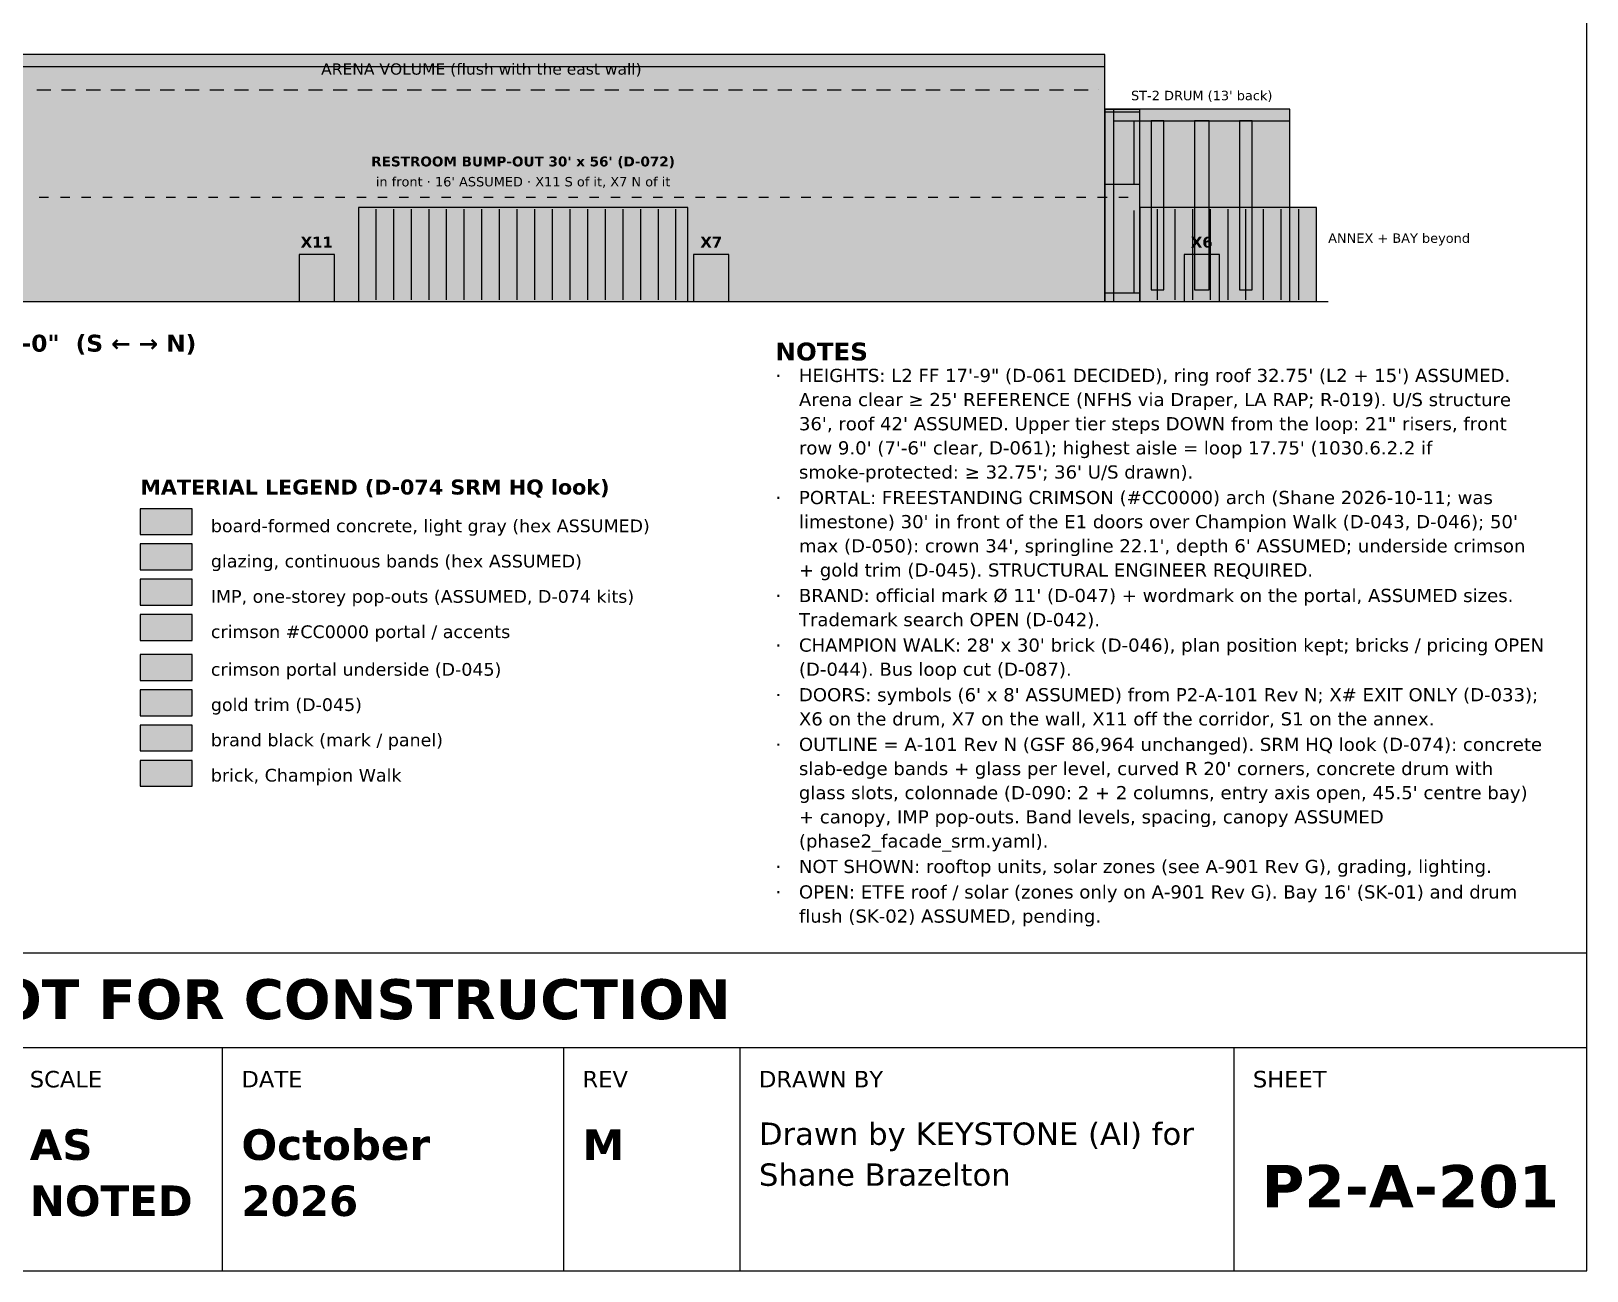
# Model space of a CAD drawing. Header units: inches. Extents: x 0.4 to 16.5, y 0.5 to 10.5.
# Drawn here: x 9.89 to 16.5, y 0.5 to 5.77 of the extents above; entities that cross this region are included whole.
import ezdxf
from ezdxf.enums import TextEntityAlignment as Align

# ---------------------------------------------------------------- set-up
doc = ezdxf.new("R2010")
doc.units = ezdxf.units.IN
doc.header["$MEASUREMENT"] = 0
for name, color, linetype in [('A-ANNO-TEXT', 7, 'Continuous'), ('A-ELEV-DOOR', 7, 'Continuous'), ('A-ELEV-FACD', 7, 'Continuous'), ('A-ELEV-FILL', 7, 'Continuous'), ('A-ELEV-HIDN', 7, 'Continuous'), ('A-ELEV-IDEN', 7, 'Continuous'), ('A-ELEV-OTLN', 7, 'Continuous'), ('G-ANNO-TTLB', 7, 'Continuous')]:
    doc.layers.add(name, color=color, linetype=linetype)
doc.styles.add('KS-BOLD', font='DejaVuSans-Bold.ttf')
doc.styles.add('KS-REG', font='DejaVuSans.ttf')

msp = doc.modelspace()

# ---------------------------------------------------------------- hatches: boundary and pattern name
at = {"layer": 'A-ELEV-DOOR', "true_color": 0x5a5a5a}
for points in [[(11.025, 4.62), (11.175, 4.62), (11.175, 4.82), (11.025, 4.82)], [(12.7023, 4.62), (12.8523, 4.62), (12.8523, 4.82), (12.7023, 4.82)], [(14.7875, 4.62), (14.9375, 4.62), (14.9375, 4.82), (14.7875, 4.82)]]:
    msp.add_hatch(color=7, dxfattribs=at).paths.add_polyline_path(points)
at = {"layer": 'A-ELEV-FACD', "true_color": 0xb5b2ab}
msp.add_hatch(color=7, dxfattribs=at).paths.add_polyline_path([(14.4875, 5.3887), (15.2375, 5.3887), (15.2375, 5.4388), (14.4875, 5.4388)])
at = {"layer": 'A-ELEV-FACD', "true_color": 0x4f6a7d}
for points in [[(14.6479, 4.67), (14.7021, 4.67), (14.7021, 5.3887), (14.6479, 5.3887)], [(14.8313, 4.67), (14.8938, 4.67), (14.8938, 5.3887), (14.8313, 5.3887)], [(15.0229, 4.67), (15.0771, 4.67), (15.0771, 5.3887), (15.0229, 5.3887)], [(10.35, 3.48), (10.57, 3.48), (10.57, 3.59), (10.35, 3.59)]]:
    msp.add_hatch(color=7, dxfattribs=at).paths.add_polyline_path(points)
at = {"layer": 'A-ELEV-FACD', "true_color": 0xc9c6be}
msp.add_hatch(color=7, dxfattribs=at).paths.add_polyline_path([(10.35, 3.63), (10.57, 3.63), (10.57, 3.74), (10.35, 3.74)])
at = {"layer": 'A-ELEV-FACD', "true_color": 0xb0b0b0}
msp.add_hatch(color=7, dxfattribs=at).paths.add_polyline_path([(10.35, 3.33), (10.57, 3.33), (10.57, 3.44), (10.35, 3.44)])
at = {"layer": 'A-ELEV-FACD', "true_color": 0xcc0000}
msp.add_hatch(color=7, dxfattribs=at).paths.add_polyline_path([(10.35, 3.18), (10.57, 3.18), (10.57, 3.29), (10.35, 3.29)])
at = {"layer": 'A-ELEV-FILL', "true_color": 0xcdcdcd}
msp.add_hatch(color=7, dxfattribs=at).paths.add_polyline_path([(9.15, 4.62), (14.45, 4.62), (14.45, 5.67), (9.15, 5.67)])
at = {"layer": 'A-ELEV-FILL', "true_color": 0xc9c6be}
for points in [[(9.15, 4.62), (14.45, 4.62), (14.45, 5.67), (9.15, 5.67)], [(14.45, 4.62), (14.6, 4.62), (14.6, 5.4388), (14.45, 5.4388)], [(14.4875, 4.62), (15.2375, 4.62), (15.2375, 5.4388), (14.4875, 5.4388)], [(14.7654, 4.62), (14.8625, 4.62), (14.8625, 5.4388), (14.7654, 5.4388)], [(14.8625, 4.62), (14.9596, 4.62), (14.9596, 5.4388), (14.8625, 5.4388)]]:
    msp.add_hatch(color=7, dxfattribs=at).paths.add_polyline_path(points)
at = {"layer": 'A-ELEV-FILL', "true_color": 0xb1aea7}
msp.add_hatch(color=7, dxfattribs=at).paths.add_polyline_path([(9.15, 5.62), (14.45, 5.62), (14.45, 5.67), (9.15, 5.67)])
at = {"layer": 'A-ELEV-FILL', "true_color": 0xe4e4e4}
for points in [[(14.45, 4.62), (14.6, 4.62), (14.6, 5.4388), (14.45, 5.4388)], [(14.4875, 4.62), (15.2375, 4.62), (15.2375, 5.4388), (14.4875, 5.4388)], [(11.2773, 4.62), (12.6773, 4.62), (12.6773, 5.02), (11.2773, 5.02)], [(14.6, 4.62), (15.35, 4.62), (15.35, 5.02), (14.6, 5.02)], [(14.6, 4.62), (15.35, 4.62), (15.35, 5.02), (14.6, 5.02)]]:
    msp.add_hatch(color=7, dxfattribs=at).paths.add_polyline_path(points)
at = {"layer": 'A-ELEV-FILL', "true_color": 0xa6a49d}
for points in [[(14.4875, 4.62), (14.5003, 4.62), (14.5003, 5.4388), (14.4875, 5.4388)], [(15.2247, 4.62), (15.2375, 4.62), (15.2375, 5.4388), (15.2247, 5.4388)]]:
    msp.add_hatch(color=7, dxfattribs=at).paths.add_polyline_path(points)
at = {"layer": 'A-ELEV-FILL', "true_color": 0xb0aea7}
for points in [[(14.5003, 4.62), (14.5377, 4.62), (14.5377, 5.4388), (14.5003, 5.4388)], [(15.1873, 4.62), (15.2247, 4.62), (15.2247, 5.4388), (15.1873, 5.4388)]]:
    msp.add_hatch(color=7, dxfattribs=at).paths.add_polyline_path(points)
at = {"layer": 'A-ELEV-FILL', "true_color": 0xb9b7af}
for points in [[(14.5377, 4.62), (14.5973, 4.62), (14.5973, 5.4388), (14.5377, 5.4388)], [(15.1277, 4.62), (15.1873, 4.62), (15.1873, 5.4388), (15.1277, 5.4388)]]:
    msp.add_hatch(color=7, dxfattribs=at).paths.add_polyline_path(points)
at = {"layer": 'A-ELEV-FILL', "true_color": 0xc1beb6}
for points in [[(14.5973, 4.62), (14.675, 4.62), (14.675, 5.4388), (14.5973, 5.4388)], [(15.05, 4.62), (15.1277, 4.62), (15.1277, 5.4388), (15.05, 5.4388)]]:
    msp.add_hatch(color=7, dxfattribs=at).paths.add_polyline_path(points)
at = {"layer": 'A-ELEV-FILL', "true_color": 0xc6c3bb}
for points in [[(14.675, 4.62), (14.7654, 4.62), (14.7654, 5.4388), (14.675, 5.4388)], [(14.9596, 4.62), (15.05, 4.62), (15.05, 5.4388), (14.9596, 5.4388)]]:
    msp.add_hatch(color=7, dxfattribs=at).paths.add_polyline_path(points)
at = {"layer": 'A-ELEV-FILL', "true_color": 0x4f6a7d}
for points in [[(14.45, 5.12), (14.6, 5.12), (14.6, 5.3887), (14.45, 5.3887)], [(14.45, 4.6575), (14.6, 4.6575), (14.6, 5.0075), (14.45, 5.0075)]]:
    msp.add_hatch(color=7, dxfattribs=at).paths.add_polyline_path(points)
at = {"layer": 'A-ELEV-FILL', "true_color": 0xb0b0b0}
for points in [[(11.2773, 4.62), (12.6773, 4.62), (12.6773, 5.02), (11.2773, 5.02)], [(14.6, 4.62), (15.35, 4.62), (15.35, 5.02), (14.6, 5.02)], [(14.6, 4.62), (15.35, 4.62), (15.35, 5.02), (14.6, 5.02)]]:
    msp.add_hatch(color=7, dxfattribs=at).paths.add_polyline_path(points)
at = {"layer": 'A-ELEV-FILL', "true_color": 0x9e1b32}
msp.add_hatch(color=7, dxfattribs=at).paths.add_polyline_path([(10.35, 3.01), (10.57, 3.01), (10.57, 3.12), (10.35, 3.12)])
at = {"layer": 'A-ELEV-FILL', "true_color": 0xc9a227}
msp.add_hatch(color=7, dxfattribs=at).paths.add_polyline_path([(10.35, 2.86), (10.57, 2.86), (10.57, 2.97), (10.35, 2.97)])
at = {"layer": 'A-ELEV-FILL', "true_color": 0x1a1a1a}
msp.add_hatch(color=7, dxfattribs=at).paths.add_polyline_path([(10.35, 2.71), (10.57, 2.71), (10.57, 2.82), (10.35, 2.82)])
at = {"layer": 'A-ELEV-FILL', "true_color": 0xb5654a}
msp.add_hatch(color=7, dxfattribs=at).paths.add_polyline_path([(10.35, 2.56), (10.57, 2.56), (10.57, 2.67), (10.35, 2.67)])

# ---------------------------------------------------------------- linework, layer by layer
at = {"layer": 'A-ELEV-DOOR'}
for points in [[(11.025, 4.62), (11.175, 4.62), (11.175, 4.82), (11.025, 4.82)], [(12.7023, 4.62), (12.8523, 4.62), (12.8523, 4.82), (12.7023, 4.82)], [(14.7875, 4.62), (14.9375, 4.62), (14.9375, 4.82), (14.7875, 4.82)]]:
    msp.add_lwpolyline(points, close=True, dxfattribs=at)
at = {"layer": 'A-ELEV-FACD'}
for p, q in [((9.15, 5.62), (14.45, 5.62)), ((14.45, 5.4388), (14.6, 5.4388)), ((14.45, 5.4263), (14.6, 5.4263)), ((14.575, 5.12), (14.575, 5.3887)), ((14.45, 5.12), (14.6, 5.12)), ((11.3523, 4.6275), (11.3523, 5.0125)), ((11.4273, 4.6275), (11.4273, 5.0125)), ((11.5023, 4.6275), (11.5023, 5.0125)), ((11.5773, 4.6275), (11.5773, 5.0125)), ((11.6523, 4.6275), (11.6523, 5.0125)), ((11.7273, 4.6275), (11.7273, 5.0125)), ((11.8023, 4.6275), (11.8023, 5.0125)), ((11.8773, 4.6275), (11.8773, 5.0125)), ((11.9523, 4.6275), (11.9523, 5.0125)), ((12.0273, 4.6275), (12.0273, 5.0125)), ((12.1023, 4.6275), (12.1023, 5.0125)), ((12.1773, 4.6275), (12.1773, 5.0125)), ((12.2523, 4.6275), (12.2523, 5.0125)), ((12.3273, 4.6275), (12.3273, 5.0125)), ((12.4023, 4.6275), (12.4023, 5.0125)), ((12.4773, 4.6275), (12.4773, 5.0125)), ((12.5523, 4.6275), (12.5523, 5.0125)), ((12.6273, 4.6275), (12.6273, 5.0125)), ((14.575, 4.6575), (14.575, 5.0075)), ((14.675, 4.6275), (14.675, 5.0125)), ((14.675, 4.6275), (14.675, 5.0125)), ((14.75, 4.6275), (14.75, 5.0125)), ((14.75, 4.6275), (14.75, 5.0125)), ((14.825, 4.6275), (14.825, 5.0125)), ((14.825, 4.6275), (14.825, 5.0125)), ((14.9, 4.6275), (14.9, 5.0125)), ((14.9, 4.6275), (14.9, 5.0125)), ((14.975, 4.6275), (14.975, 5.0125)), ((14.975, 4.6275), (14.975, 5.0125)), ((15.05, 4.6275), (15.05, 5.0125)), ((15.05, 4.6275), (15.05, 5.0125)), ((15.125, 4.6275), (15.125, 5.0125)), ((15.125, 4.6275), (15.125, 5.0125)), ((15.2, 4.6275), (15.2, 5.0125)), ((15.2, 4.6275), (15.2, 5.0125)), ((15.275, 4.6275), (15.275, 5.0125)), ((15.275, 4.6275), (15.275, 5.0125)), ((14.45, 4.6575), (14.6, 4.6575))]:
    msp.add_line(p, q, dxfattribs=at)
for points in [[(14.4875, 5.3887), (15.2375, 5.3887), (15.2375, 5.4388), (14.4875, 5.4388)], [(14.6479, 4.67), (14.7021, 4.67), (14.7021, 5.3887), (14.6479, 5.3887)], [(14.8313, 4.67), (14.8938, 4.67), (14.8938, 5.3887), (14.8313, 5.3887)], [(15.0229, 4.67), (15.0771, 4.67), (15.0771, 5.3887), (15.0229, 5.3887)], [(10.35, 3.63), (10.57, 3.63), (10.57, 3.74), (10.35, 3.74)], [(10.35, 3.48), (10.57, 3.48), (10.57, 3.59), (10.35, 3.59)], [(10.35, 3.33), (10.57, 3.33), (10.57, 3.44), (10.35, 3.44)], [(10.35, 3.18), (10.57, 3.18), (10.57, 3.29), (10.35, 3.29)]]:
    msp.add_lwpolyline(points, close=True, dxfattribs=at)
at = {"layer": 'A-ELEV-FILL'}
for points in [[(10.35, 3.01), (10.57, 3.01), (10.57, 3.12), (10.35, 3.12)], [(10.35, 2.86), (10.57, 2.86), (10.57, 2.97), (10.35, 2.97)], [(10.35, 2.71), (10.57, 2.71), (10.57, 2.82), (10.35, 2.82)], [(10.35, 2.56), (10.57, 2.56), (10.57, 2.67), (10.35, 2.67)]]:
    msp.add_lwpolyline(points, close=True, dxfattribs=at)
at = {"layer": 'A-ELEV-HIDN'}
for p, q in [((9.91, 5.52), (9.97, 5.52)), ((10.015, 5.52), (10.075, 5.52)), ((10.12, 5.52), (10.18, 5.52)), ((10.225, 5.52), (10.285, 5.52)), ((10.33, 5.52), (10.39, 5.52)), ((10.435, 5.52), (10.495, 5.52)), ((10.54, 5.52), (10.6, 5.52)), ((10.645, 5.52), (10.705, 5.52)), ((10.75, 5.52), (10.81, 5.52)), ((10.855, 5.52), (10.915, 5.52)), ((10.96, 5.52), (11.02, 5.52)), ((11.065, 5.52), (11.125, 5.52)), ((11.17, 5.52), (11.23, 5.52)), ((11.275, 5.52), (11.335, 5.52)), ((11.38, 5.52), (11.44, 5.52)), ((11.485, 5.52), (11.545, 5.52)), ((11.59, 5.52), (11.65, 5.52)), ((11.695, 5.52), (11.755, 5.52)), ((11.8, 5.52), (11.86, 5.52)), ((11.905, 5.52), (11.965, 5.52)), ((12.01, 5.52), (12.07, 5.52)), ((12.115, 5.52), (12.175, 5.52)), ((12.22, 5.52), (12.28, 5.52)), ((12.325, 5.52), (12.385, 5.52)), ((12.43, 5.52), (12.49, 5.52)), ((12.535, 5.52), (12.595, 5.52)), ((12.64, 5.52), (12.7, 5.52)), ((12.745, 5.52), (12.805, 5.52)), ((12.85, 5.52), (12.91, 5.52)), ((12.955, 5.52), (13.015, 5.52)), ((13.06, 5.52), (13.12, 5.52)), ((13.165, 5.52), (13.225, 5.52)), ((13.27, 5.52), (13.33, 5.52)), ((13.375, 5.52), (13.435, 5.52)), ((13.48, 5.52), (13.54, 5.52)), ((13.585, 5.52), (13.645, 5.52)), ((13.69, 5.52), (13.75, 5.52)), ((13.795, 5.52), (13.855, 5.52)), ((13.9, 5.52), (13.96, 5.52)), ((14.005, 5.52), (14.065, 5.52)), ((14.11, 5.52), (14.17, 5.52)), ((14.215, 5.52), (14.275, 5.52)), ((14.32, 5.52), (14.38, 5.52)), ((14.425, 5.52), (14.425, 5.52)), ((9.92, 5.0637), (9.96, 5.0637)), ((10.01, 5.0637), (10.05, 5.0637)), ((10.1, 5.0637), (10.14, 5.0637)), ((10.19, 5.0637), (10.23, 5.0637)), ((10.28, 5.0637), (10.32, 5.0637)), ((10.37, 5.0637), (10.41, 5.0637)), ((10.46, 5.0637), (10.5, 5.0637)), ((10.55, 5.0637), (10.59, 5.0637)), ((10.64, 5.0637), (10.68, 5.0637)), ((10.73, 5.0637), (10.77, 5.0637)), ((10.82, 5.0637), (10.86, 5.0637)), ((10.91, 5.0637), (10.95, 5.0637)), ((11, 5.0637), (11.04, 5.0637)), ((11.09, 5.0637), (11.13, 5.0637)), ((11.18, 5.0637), (11.22, 5.0637)), ((11.27, 5.0637), (11.31, 5.0637)), ((11.36, 5.0637), (11.4, 5.0637)), ((11.45, 5.0637), (11.49, 5.0637)), ((11.54, 5.0637), (11.58, 5.0637)), ((11.63, 5.0637), (11.67, 5.0637)), ((11.72, 5.0637), (11.76, 5.0637)), ((11.81, 5.0637), (11.85, 5.0637)), ((11.9, 5.0637), (11.94, 5.0637)), ((11.99, 5.0637), (12.03, 5.0637)), ((12.08, 5.0637), (12.12, 5.0637)), ((12.17, 5.0637), (12.21, 5.0637)), ((12.26, 5.0637), (12.3, 5.0637)), ((12.35, 5.0637), (12.39, 5.0637)), ((12.44, 5.0637), (12.48, 5.0637)), ((12.53, 5.0637), (12.57, 5.0637)), ((12.62, 5.0637), (12.66, 5.0637)), ((12.71, 5.0637), (12.75, 5.0637)), ((12.8, 5.0637), (12.84, 5.0637)), ((12.89, 5.0637), (12.93, 5.0637)), ((12.98, 5.0637), (13.02, 5.0637)), ((13.07, 5.0637), (13.11, 5.0637)), ((13.16, 5.0637), (13.2, 5.0637)), ((13.25, 5.0637), (13.29, 5.0637)), ((13.34, 5.0637), (13.38, 5.0637)), ((13.43, 5.0637), (13.47, 5.0637)), ((13.52, 5.0637), (13.56, 5.0637)), ((13.61, 5.0637), (13.65, 5.0637)), ((13.7, 5.0637), (13.74, 5.0637)), ((13.79, 5.0637), (13.83, 5.0637)), ((13.88, 5.0637), (13.92, 5.0637)), ((13.97, 5.0637), (14.01, 5.0637)), ((14.06, 5.0637), (14.1, 5.0637)), ((14.15, 5.0637), (14.19, 5.0637)), ((14.24, 5.0637), (14.28, 5.0637)), ((14.33, 5.0637), (14.37, 5.0637)), ((14.42, 5.0637), (14.46, 5.0637)), ((14.51, 5.0637), (14.55, 5.0637)), ((14.6, 5.0637), (14.6, 5.0637))]:
    msp.add_line(p, q, dxfattribs=at)
at = {"layer": 'A-ELEV-OTLN'}
msp.add_line((8.25, 4.62), (15.4, 4.62), dxfattribs=at)
for points in [[(9.15, 4.62), (14.45, 4.62), (14.45, 5.67), (9.15, 5.67)], [(14.45, 4.62), (14.6, 4.62), (14.6, 5.4388), (14.45, 5.4388)], [(14.4875, 4.62), (15.2375, 4.62), (15.2375, 5.4388), (14.4875, 5.4388)], [(11.2773, 4.62), (12.6773, 4.62), (12.6773, 5.02), (11.2773, 5.02)], [(14.6, 4.62), (15.35, 4.62), (15.35, 5.02), (14.6, 5.02)], [(14.6, 4.62), (15.35, 4.62), (15.35, 5.02), (14.6, 5.02)]]:
    msp.add_lwpolyline(points, close=True, dxfattribs=at)
at = {"layer": 'G-ANNO-TTLB'}
for p, q in [((0.5, 1.45), (16.5, 1.45)), ((10.7, 0.5), (10.7, 1.45)), ((12.15, 0.5), (12.15, 1.45)), ((12.9, 0.5), (12.9, 1.45)), ((15, 0.5), (15, 1.45))]:
    msp.add_line(p, q, dxfattribs=at)
for points in [[(0.5, 0.5), (16.5, 0.5), (16.5, 10.5), (0.5, 10.5)], [(0.5, 1.45), (16.5, 1.45), (16.5, 1.85), (0.5, 1.85)]]:
    msp.add_lwpolyline(points, close=True, dxfattribs=at)

# ---------------------------------------------------------------- texts
at = {"layer": 'A-ANNO-TEXT'}
for s, height, style, p in [('NOTES', 0.076, 'KS-BOLD', (13.05, 4.37)), ('·', 0.056, 'KS-REG', (13.05, 4.2785)), ('HEIGHTS: L2 FF 17\'-9" (D-061 DECIDED), ring roof 32.75\' (L2 + 15\') ASSUMED.', 0.056, 'KS-REG', (13.15, 4.2785)), ("Arena clear ≥ 25' REFERENCE (NFHS via Draper, LA RAP; R-019). U/S structure", 0.056, 'KS-REG', (13.15, 4.1759)), ('36\', roof 42\' ASSUMED. Upper tier steps DOWN from the loop: 21" risers, front', 0.056, 'KS-REG', (13.15, 4.0732)), ('row 9.0\' (7\'-6" clear, D-061); highest aisle = loop 17.75\' (1030.6.2.2 if', 0.056, 'KS-REG', (13.15, 3.9705)), ("smoke-protected: ≥ 32.75'; 36' U/S drawn).", 0.056, 'KS-REG', (13.15, 3.8679)), ('MATERIAL LEGEND (D-074 SRM HQ look)', 0.064, 'KS-BOLD', (10.35, 3.8)), ('·', 0.056, 'KS-REG', (13.05, 3.7595)), ('PORTAL: FREESTANDING CRIMSON (#CC0000) arch (Shane 2026-10-11; was', 0.056, 'KS-REG', (13.15, 3.7595)), ("limestone) 30' in front of the E1 doors over Champion Walk (D-043, D-046); 50'", 0.056, 'KS-REG', (13.15, 3.6569)), ('board-formed concrete, light gray (hex ASSUMED)', 0.054, 'KS-REG', (10.65, 3.64)), ("max (D-050): crown 34', springline 22.1', depth 6' ASSUMED; underside crimson", 0.056, 'KS-REG', (13.15, 3.5542)), ('glazing, continuous bands (hex ASSUMED)', 0.054, 'KS-REG', (10.65, 3.49)), ('+ gold trim (D-045). STRUCTURAL ENGINEER REQUIRED.', 0.056, 'KS-REG', (13.15, 3.4515)), ('IMP, one-storey pop-outs (ASSUMED, D-074 kits)', 0.054, 'KS-REG', (10.65, 3.34)), ('·', 0.056, 'KS-REG', (13.05, 3.3432)), ("BRAND: official mark Ø 11' (D-047) + wordmark on the portal, ASSUMED sizes.", 0.056, 'KS-REG', (13.15, 3.3432)), ('crimson #CC0000 portal / accents', 0.054, 'KS-REG', (10.65, 3.19)), ('Trademark search OPEN (D-042).', 0.056, 'KS-REG', (13.15, 3.2405)), ("CHAMPION WALK: 28' x 30' brick (D-046), plan position kept; bricks / pricing OPEN", 0.056, 'KS-REG', (13.15, 3.1322)), ('·', 0.056, 'KS-REG', (13.05, 3.1322)), ('crimson portal underside (D-045)', 0.054, 'KS-REG', (10.65, 3.03)), ('(D-044). Bus loop cut (D-087).', 0.056, 'KS-REG', (13.15, 3.0295)), ("DOORS: symbols (6' x 8' ASSUMED) from P2-A-101 Rev N; X# EXIT ONLY (D-033);", 0.056, 'KS-REG', (13.15, 2.9212)), ('gold trim (D-045)', 0.054, 'KS-REG', (10.65, 2.88)), ('·', 0.056, 'KS-REG', (13.05, 2.9212)), ('X6 on the drum, X7 on the wall, X11 off the corridor, S1 on the annex.', 0.056, 'KS-REG', (13.15, 2.8185)), ('brand black (mark / panel)', 0.054, 'KS-REG', (10.65, 2.73)), ('·', 0.056, 'KS-REG', (13.05, 2.7102)), ('OUTLINE = A-101 Rev N (GSF 86,964 unchanged). SRM HQ look (D-074): concrete', 0.056, 'KS-REG', (13.15, 2.7102)), ("slab-edge bands + glass per level, curved R 20' corners, concrete drum with", 0.056, 'KS-REG', (13.15, 2.6075)), ('brick, Champion Walk', 0.054, 'KS-REG', (10.65, 2.58)), ("glass slots, colonnade (D-090: 2 + 2 columns, entry axis open, 45.5' centre bay)", 0.056, 'KS-REG', (13.15, 2.5049)), ('+ canopy, IMP pop-outs. Band levels, spacing, canopy ASSUMED', 0.056, 'KS-REG', (13.15, 2.4022)), ('(phase2_facade_srm.yaml).', 0.056, 'KS-REG', (13.15, 2.2995)), ('NOT SHOWN: rooftop units, solar zones (see A-901 Rev G), grading, lighting.', 0.056, 'KS-REG', (13.15, 2.1912)), ('·', 0.056, 'KS-REG', (13.05, 2.1912)), ("OPEN: ETFE roof / solar (zones only on A-901 Rev G). Bay 16' (SK-01) and drum", 0.056, 'KS-REG', (13.15, 2.0829)), ('·', 0.056, 'KS-REG', (13.05, 2.0829)), ('flush (SK-02) ASSUMED, pending.', 0.056, 'KS-REG', (13.15, 1.9802))]:
    msp.add_text(s, height=height, dxfattribs=dict(at, style=style)).set_placement(p)
at = {"layer": 'A-ELEV-IDEN'}
for s, height, style, p in [('ARENA VOLUME (flush with the east wall)', 0.048, 'KS-REG', (11.8, 5.585)), ("ST-2 DRUM (13' back)", 0.04, 'KS-REG', (14.8625, 5.4763)), ("RESTROOM BUMP-OUT 30' x 56' (D-072)", 0.042, 'KS-BOLD', (11.9773, 5.195)), ("in front · 16' ASSUMED · X11 S of it, X7 N of it", 0.04, 'KS-REG', (11.9773, 5.11)), ('X11', 0.046, 'KS-BOLD', (11.1, 4.85)), ('X7', 0.046, 'KS-BOLD', (12.7773, 4.85)), ('X6', 0.046, 'KS-BOLD', (14.8625, 4.85))]:
    msp.add_text(s, height=height, dxfattribs=dict(at, style=style)).set_placement(p, align=Align.CENTER)
for s, height, style, p in [('ANNEX + BAY beyond', 0.04, 'KS-REG', (15.4, 4.87)), ('EAST ELEVATION — 1" = 40\'-0"  (S ← → N)', 0.072, 'KS-BOLD', (8.3, 4.4075))]:
    msp.add_text(s, height=height, dxfattribs=dict(at, style=style)).set_placement(p)
at = {"layer": 'G-ANNO-TTLB', "style": 'KS-BOLD'}
for s, height, p in [('PRELIMINARY — CONCEPTUAL DESIGN — NOT FOR CONSTRUCTION', 0.17, (8.5, 1.57)), ('P2-A-201', 0.18, (15.75, 0.77))]:
    msp.add_text(s, height=height, dxfattribs=at).set_placement(p, align=Align.CENTER)
at = {"layer": 'G-ANNO-TTLB'}
for s, height, style, p in [('SCALE', 0.07, 'KS-REG', (9.88, 1.28)), ('DATE', 0.07, 'KS-REG', (10.78, 1.28)), ('REV', 0.07, 'KS-REG', (12.23, 1.28)), ('DRAWN BY', 0.07, 'KS-REG', (12.98, 1.28)), ('SHEET', 0.07, 'KS-REG', (15.08, 1.28)), ('Drawn by KEYSTONE (AI) for', 0.095, 'KS-REG', (12.98, 1.0358)), ('AS', 0.13, 'KS-BOLD', (9.88, 0.9717)), ('October', 0.13, 'KS-BOLD', (10.78, 0.9717)), ('M', 0.13, 'KS-BOLD', (12.23, 0.9717)), ('Shane Brazelton', 0.095, 'KS-REG', (12.98, 0.8617)), ('NOTED', 0.13, 'KS-BOLD', (9.88, 0.7333)), ('2026', 0.13, 'KS-BOLD', (10.78, 0.7333))]:
    msp.add_text(s, height=height, dxfattribs=dict(at, style=style)).set_placement(p)

doc.saveas('drawing.dxf')
